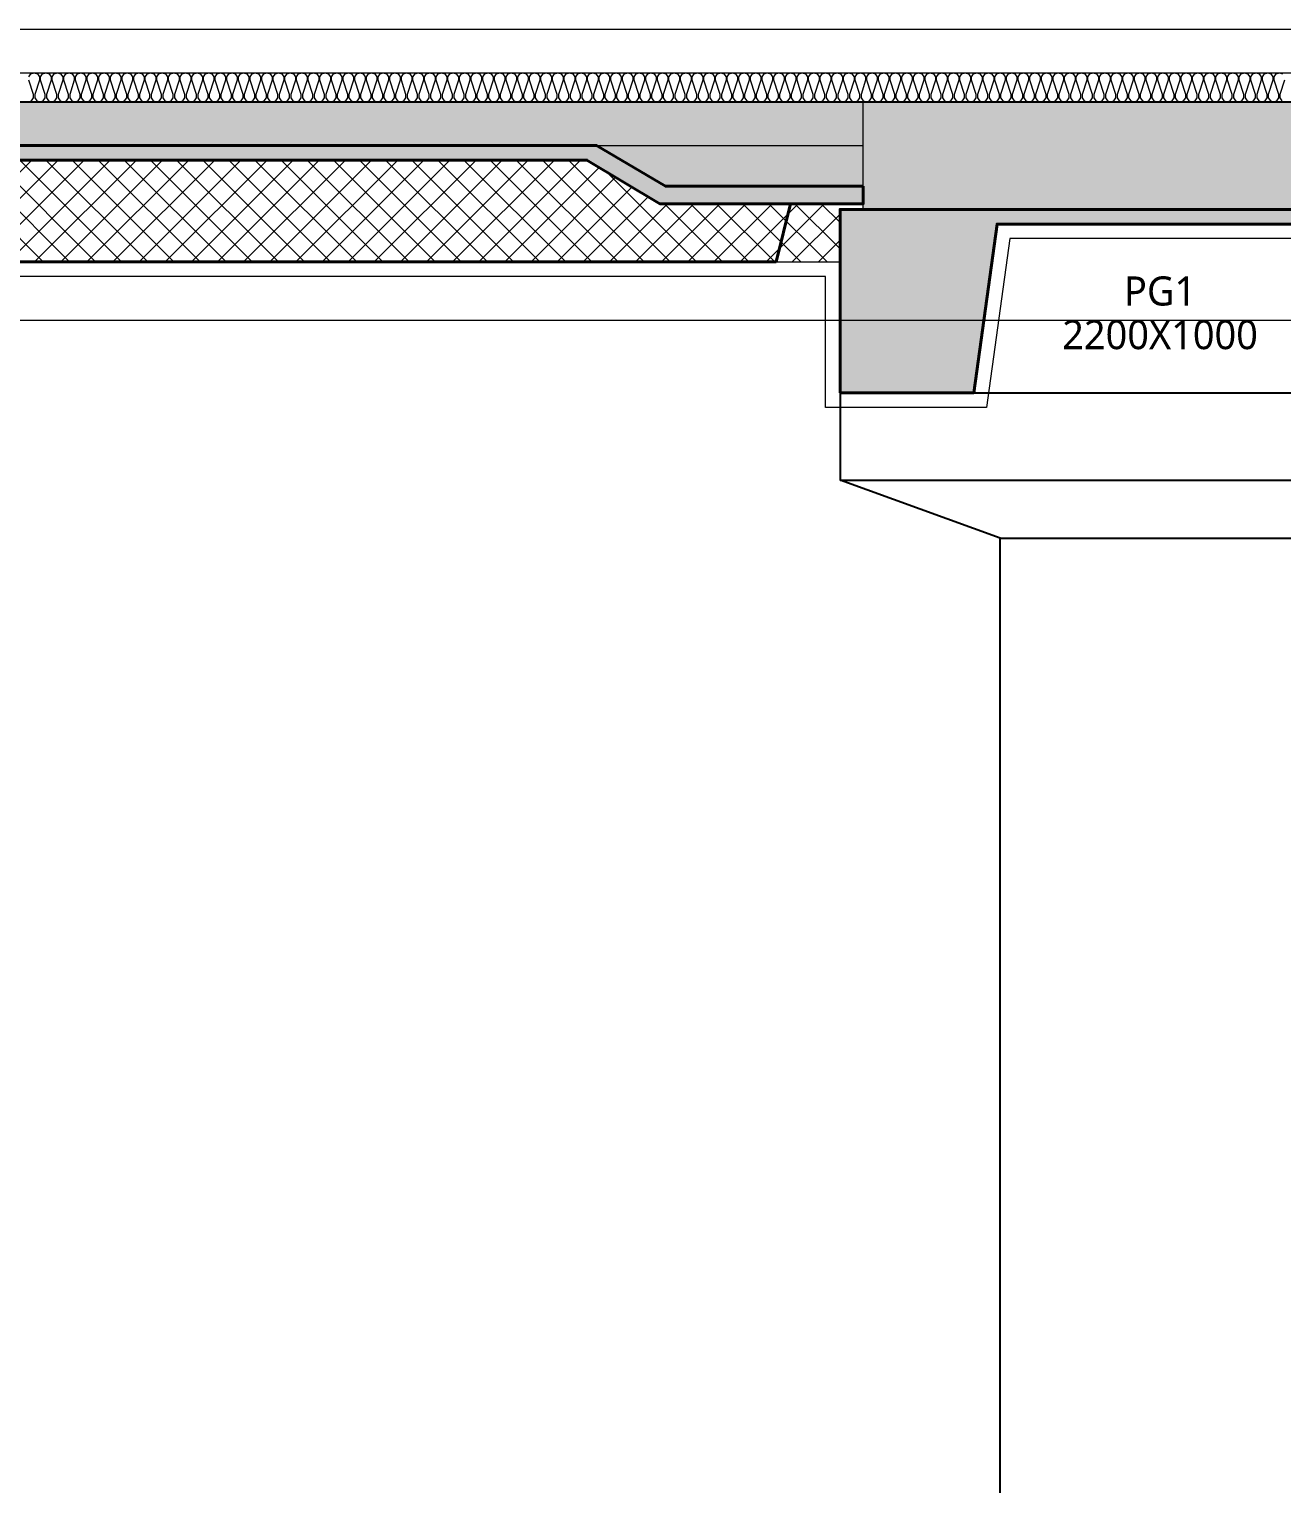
# Model space of a CAD drawing. Header units: millimetres. Extents: x 0 to 420000, y 0 to 297000.
# Drawn here: x 251125 to 255431, y 173500 to 178500 of the extents above; entities that cross this region are included whole.
import ezdxf
from ezdxf.enums import TextEntityAlignment as Align

# ---------------------------------------------------------------- set-up
doc = ezdxf.new("R2010")
doc.units = ezdxf.units.MM
doc.linetypes.add('CEN', pattern=[62, 60, -1, 0, -1])
for name, color, linetype, lineweight in [('A-AXIS-LINE', 1, 'CEN', 15), ('A-CONC-LIN1', 2, 'Continuous', 40), ('A-CONC-LIN2', 7, 'Continuous', 25), ('A-ELEV-LIN2', 7, 'Continuous', 25), ('A-XXXX-FIN2', 6, 'Continuous', 20), ('A-XXXX-INSL1', 15, 'Continuous', 18), ('A-XXXX-INSL2', 8, 'Continuous', 18)]:
    doc.layers.add(name, color=color, linetype=linetype, lineweight=lineweight)
doc.layers.add('A-CONC-SOLD', color=253, linetype='CEN')
doc.layers.add('A-XXXX-NPLT', color=144, linetype='Continuous', lineweight=15, plot=False)
doc.styles.add('맑은고딕', font='')
doc.styles.get('맑은고딕').set_extended_font_data('Malgun Gothic')

# ---------------------------------------------------------------- blocks, each defined once
blk = doc.blocks.new('axis(220316)')
at = {"layer": 'A-AXIS-LINE', "ltscale": 1000}
blk.add_line((4631788.1, -422118.7), (4955413.1, -422118.7), dxfattribs=at)
blk = doc.blocks.new('PG1')
at = {"layer": 'A-CONC-SOLD'}
h = blk.add_hatch(color=256, dxfattribs=at)
h.dxf.hatch_style = 1
h.paths.add_polyline_path([(4800580.6, -237068.7), (4800580.6, -237438.7), (4802620.6, -237438.7), (4802620.6, -237068.7)])
h = blk.add_hatch(color=256, dxfattribs=at)
h.dxf.hatch_style = 1
h.paths.add_polyline_path([(4800500.6, -238068.7), (4800500.6, -237438.7), (4802700.6, -237438.7), (4802700.6, -238068.7), (4802240.6, -238068.7), (4802160.6, -237488.7), (4801040.6, -237488.7), (4800960.6, -238068.7)])
at = {"layer": 'A-CONC-LIN1'}
blk.add_lwpolyline([(4800500.6, -238068.7), (4800500.6, -237438.7), (4802700.6, -237438.7), (4802700.6, -238068.7), (4802240.6, -238068.7), (4802160.6, -237488.7), (4801040.6, -237488.7), (4800960.6, -238068.7), (4800500.6, -238068.7)], dxfattribs=at)
at = {"layer": 'A-CONC-LIN2'}
blk.add_line((4800580.6, -237068.7), (4802620.6, -237068.7), dxfattribs=at)
at = {"layer": 'A-XXXX-NPLT'}
blk.add_lwpolyline([(4802700.6, -238068.7), (4800500.6, -238068.7), (4800500.6, -237438.7), (4800580.6, -237438.7), (4800580.6, -237068.7), (4802620.6, -237068.7), (4802620.6, -237438.7), (4802700.6, -237438.7)], close=True, dxfattribs=at)
at = {"layer": 'A-XXXX-NPLT', "style": '맑은고딕'}
for s, p in [('PG1', (4801600.6, -237718.7)), ('2200X1000', (4801600.6, -237868.7))]:
    blk.add_text(s, height=100, dxfattribs=at).set_placement(p, align=Align.MIDDLE)
blk = doc.blocks.new('PS2(횡)')
at = {"layer": 'A-CONC-SOLD'}
h = blk.add_hatch(color=256, dxfattribs=at)
h.dxf.hatch_style = 1
h.paths.add_polyline_path([(1020, 0), (1020, -290), (1700, -290), (1937.4, -150), (9062.6, -150), (9300, -290), (9980, -290), (9980, 0)])
h = blk.add_hatch(color=256, dxfattribs=at)
h.dxf.hatch_style = 1
h.paths.add_polyline_path([(9980, -290), (9980, -350), (9280, -350), (9030, -200), (1970, -200), (1720, -350), (1020, -350), (1020, -290), (1700, -290), (1937.4, -150), (9062.6, -150), (9300, -290)])
at = {"layer": 'A-XXXX-INSL2'}
h = blk.add_hatch(dxfattribs=at)
h.set_pattern_fill('ANSI37', color=256, scale=20)
h.set_pattern_definition([(45, (-244012.5, -188500), (-44.90128, 44.90128), []), (135, (-244012.5, -188500), (-44.90128, -44.90128), [])])
h.paths.add_polyline_path([(1100, -550), (9900, -550), (9900, -350), (9280, -350), (9030, -200), (1970, -200), (1720, -350), (1100, -350)])
at = {"layer": 'A-CONC-LIN1', "color": 2}
for p, q in [((9680, -550), (9730, -350)), ((1320, -550), (9680, -550))]:
    blk.add_line(p, q, dxfattribs=at)
blk.add_lwpolyline([(9980, -290), (9980, -350), (9280, -350), (9030, -200), (1970, -200), (1720, -350), (1020, -350), (1020, -290), (1700, -290), (1937.4, -150), (9062.6, -150), (9300, -290)], close=True, dxfattribs=at)
at = {"layer": 'A-CONC-LIN2'}
blk.add_line((1020, 0), (9980, 0), dxfattribs=at)
at = {"layer": 'A-XXXX-INSL2'}
blk.add_line((9680, -550), (9900, -550), dxfattribs=at)
at = {"layer": 'A-XXXX-NPLT'}
blk.add_line((9062.6, -150), (9980, -150), dxfattribs=at)
blk = doc.blocks.new('횡3층')
at = {"layer": 'A-ELEV-LIN2'}
for p, q in [((4855500.6, -238318.7), (4855500.6, -238618.7)), ((4855500.6, -238318.7), (4857700.6, -238318.7)), ((4856050.6, -238818.7), (4855500.6, -238618.7)), ((4855500.6, -238618.7), (4857700.6, -238618.7)), ((4856050.6, -238818.7), (4857150.6, -238818.7)), ((4856050.6, -247068.7), (4856050.6, -238818.7))]:
    blk.add_line(p, q, dxfattribs=at)
at = {"layer": 'A-XXXX-FIN2'}
blk.add_line((4757250.6, -237068.7), (4889950.6, -237068.7), dxfattribs=at)
at = {"layer": 'A-XXXX-INSL1'}
blk.add_lwpolyline([(4866450.6, -237918.7), (4857750.6, -237918.7), (4857750.6, -238368.7), (4857197, -238368.7), (4857117, -237788.7), (4856084.1, -237788.7), (4856004.1, -238368.7), (4855450.6, -238368.7), (4855450.6, -237918.7), (4846750.6, -237918.7), (4846750.6, -238368.7), (4846197, -238368.7), (4846117, -237788.7), (4845084.1, -237788.7), (4845004.1, -238368.7), (4844450.6, -238368.7), (4844450.6, -237918.7), (4835750.6, -237918.7)], dxfattribs=at)
at = {"layer": 'A-XXXX-INSL2'}
blk.add_line((4757250.6, -237218.7), (4889950.6, -237218.7), dxfattribs=at)
for points in [[(4852710.6, -237318.7), (4852721.6, -237314.7), (4852728.6, -237304.7), (4852728.6, -237293.7), (4852712.6, -237243.7)], [(4852712.6, -237232.7), (4852719.6, -237222.7), (4852730.6, -237218.7), (4852741.6, -237222.7), (4852748.6, -237232.7), (4852748.6, -237243.7), (4852732.6, -237293.7), (4852732.6, -237304.7), (4852739.6, -237314.7), (4852750.6, -237318.7), (4852761.6, -237314.7), (4852768.6, -237304.7), (4852768.6, -237293.7), (4852752.6, -237243.7), (4852752.6, -237232.7), (4852759.6, -237222.7), (4852770.6, -237218.7), (4852781.6, -237222.7), (4852788.6, -237232.7), (4852788.6, -237243.7), (4852772.6, -237293.7), (4852772.6, -237304.7), (4852779.6, -237314.7), (4852790.6, -237318.7), (4852801.6, -237314.7), (4852808.6, -237304.7), (4852808.6, -237293.7), (4852792.6, -237243.7), (4852792.6, -237232.7), (4852799.6, -237222.7), (4852810.6, -237218.7), (4852821.6, -237222.7), (4852828.6, -237232.7), (4852828.6, -237243.7), (4852812.6, -237293.7), (4852812.6, -237304.7), (4852819.6, -237314.7), (4852830.6, -237318.7), (4852841.6, -237314.7), (4852848.6, -237304.7), (4852848.6, -237293.7), (4852832.6, -237243.7), (4852832.6, -237232.7), (4852839.6, -237222.7), (4852850.6, -237218.7), (4852861.6, -237222.7), (4852868.6, -237232.7), (4852868.6, -237243.7), (4852852.6, -237293.7), (4852852.6, -237304.7), (4852859.6, -237314.7), (4852870.6, -237318.7), (4852881.6, -237314.7), (4852888.6, -237304.7), (4852888.6, -237293.7), (4852872.6, -237243.7), (4852872.6, -237232.7), (4852879.6, -237222.7), (4852890.6, -237218.7), (4852901.6, -237222.7), (4852908.6, -237232.7), (4852908.6, -237243.7), (4852892.6, -237293.7), (4852892.6, -237304.7), (4852899.6, -237314.7), (4852910.6, -237318.7), (4852921.6, -237314.7), (4852928.6, -237304.7), (4852928.6, -237293.7), (4852912.6, -237243.7), (4852912.6, -237232.7), (4852919.6, -237222.7), (4852930.6, -237218.7), (4852941.6, -237222.7), (4852948.6, -237232.7), (4852948.6, -237243.7), (4852932.6, -237293.7), (4852932.6, -237304.7), (4852939.6, -237314.7), (4852950.6, -237318.7), (4852961.6, -237314.7), (4852968.6, -237304.7), (4852968.6, -237293.7), (4852952.6, -237243.7), (4852952.6, -237232.7), (4852959.6, -237222.7), (4852970.6, -237218.7), (4852981.6, -237222.7), (4852988.6, -237232.7), (4852988.6, -237243.7), (4852972.6, -237293.7), (4852972.6, -237304.7), (4852979.6, -237314.7), (4852990.6, -237318.7), (4853001.6, -237314.7), (4853008.6, -237304.7), (4853008.6, -237293.7), (4852992.6, -237243.7), (4852992.6, -237232.7), (4852999.6, -237222.7), (4853010.6, -237218.7), (4853021.6, -237222.7), (4853028.6, -237232.7), (4853028.6, -237243.7), (4853012.6, -237293.7), (4853012.6, -237304.7), (4853019.6, -237314.7), (4853030.6, -237318.7), (4853041.6, -237314.7), (4853048.6, -237304.7), (4853048.6, -237293.7), (4853032.6, -237243.7), (4853032.6, -237232.7), (4853039.6, -237222.7), (4853050.6, -237218.7), (4853061.6, -237222.7), (4853068.6, -237232.7), (4853068.6, -237243.7), (4853052.6, -237293.7), (4853052.6, -237304.7), (4853059.6, -237314.7), (4853070.6, -237318.7), (4853081.6, -237314.7), (4853088.6, -237304.7), (4853088.6, -237293.7), (4853072.6, -237243.7), (4853072.6, -237232.7), (4853079.6, -237222.7), (4853090.6, -237218.7), (4853101.6, -237222.7), (4853108.6, -237232.7), (4853108.6, -237243.7), (4853092.6, -237293.7), (4853092.6, -237304.7), (4853099.6, -237314.7), (4853110.6, -237318.7), (4853121.6, -237314.7), (4853128.6, -237304.7), (4853128.6, -237293.7), (4853112.6, -237243.7), (4853112.6, -237232.7), (4853119.6, -237222.7), (4853130.6, -237218.7), (4853141.6, -237222.7), (4853148.6, -237232.7), (4853148.6, -237243.7), (4853132.6, -237293.7), (4853132.6, -237304.7), (4853139.6, -237314.7), (4853150.6, -237318.7), (4853161.6, -237314.7), (4853168.6, -237304.7), (4853168.6, -237293.7), (4853152.6, -237243.7), (4853152.6, -237232.7), (4853159.6, -237222.7), (4853170.6, -237218.7), (4853181.6, -237222.7), (4853188.6, -237232.7), (4853188.6, -237243.7), (4853172.6, -237293.7), (4853172.6, -237304.7), (4853179.6, -237314.7), (4853190.6, -237318.7), (4853201.6, -237314.7), (4853208.6, -237304.7), (4853208.6, -237293.7), (4853192.6, -237243.7), (4853192.6, -237232.7), (4853199.6, -237222.7), (4853210.6, -237218.7), (4853221.6, -237222.7), (4853228.6, -237232.7), (4853228.6, -237243.7), (4853212.6, -237293.7), (4853212.6, -237304.7), (4853219.6, -237314.7), (4853230.6, -237318.7), (4853241.6, -237314.7), (4853248.6, -237304.7), (4853248.6, -237293.7), (4853232.6, -237243.7), (4853232.6, -237232.7), (4853239.6, -237222.7), (4853250.6, -237218.7), (4853261.6, -237222.7), (4853268.6, -237232.7), (4853268.6, -237243.7), (4853252.6, -237293.7), (4853252.6, -237304.7), (4853259.6, -237314.7), (4853270.6, -237318.7), (4853281.6, -237314.7), (4853288.6, -237304.7), (4853288.6, -237293.7), (4853272.6, -237243.7), (4853272.6, -237232.7), (4853279.6, -237222.7), (4853290.6, -237218.7), (4853301.6, -237222.7), (4853308.6, -237232.7), (4853308.6, -237243.7), (4853292.6, -237293.7), (4853292.6, -237304.7), (4853299.6, -237314.7), (4853310.6, -237318.7), (4853321.6, -237314.7), (4853328.6, -237304.7), (4853328.6, -237293.7), (4853312.6, -237243.7), (4853312.6, -237232.7), (4853319.6, -237222.7), (4853330.6, -237218.7), (4853341.6, -237222.7), (4853348.6, -237232.7), (4853348.6, -237243.7), (4853332.6, -237293.7), (4853332.6, -237304.7), (4853339.6, -237314.7), (4853350.6, -237318.7), (4853361.6, -237314.7), (4853368.6, -237304.7), (4853368.6, -237293.7), (4853352.6, -237243.7), (4853352.6, -237232.7), (4853359.6, -237222.7), (4853370.6, -237218.7), (4853381.6, -237222.7), (4853388.6, -237232.7), (4853388.6, -237243.7), (4853372.6, -237293.7), (4853372.6, -237304.7), (4853379.6, -237314.7), (4853390.6, -237318.7), (4853401.6, -237314.7), (4853408.6, -237304.7), (4853408.6, -237293.7), (4853392.6, -237243.7), (4853392.6, -237232.7), (4853399.6, -237222.7), (4853410.6, -237218.7), (4853421.6, -237222.7), (4853428.6, -237232.7), (4853428.6, -237243.7), (4853412.6, -237293.7), (4853412.6, -237304.7), (4853419.6, -237314.7), (4853430.6, -237318.7), (4853441.6, -237314.7), (4853448.6, -237304.7), (4853448.6, -237293.7), (4853432.6, -237243.7), (4853432.6, -237232.7), (4853439.6, -237222.7), (4853450.6, -237218.7), (4853461.6, -237222.7), (4853468.6, -237232.7), (4853468.6, -237243.7), (4853452.6, -237293.7), (4853452.6, -237304.7), (4853459.6, -237314.7), (4853470.6, -237318.7), (4853481.6, -237314.7), (4853488.6, -237304.7), (4853488.6, -237293.7), (4853472.6, -237243.7), (4853472.6, -237232.7), (4853479.6, -237222.7), (4853490.6, -237218.7), (4853501.6, -237222.7), (4853508.6, -237232.7), (4853508.6, -237243.7), (4853492.6, -237293.7), (4853492.6, -237304.7), (4853499.6, -237314.7), (4853510.6, -237318.7), (4853521.6, -237314.7), (4853528.6, -237304.7), (4853528.6, -237293.7), (4853512.6, -237243.7), (4853512.6, -237232.7), (4853519.6, -237222.7), (4853530.6, -237218.7), (4853541.6, -237222.7), (4853548.6, -237232.7), (4853548.6, -237243.7), (4853532.6, -237293.7), (4853532.6, -237304.7), (4853539.6, -237314.7), (4853550.6, -237318.7), (4853561.6, -237314.7), (4853568.6, -237304.7), (4853568.6, -237293.7), (4853552.6, -237243.7), (4853552.6, -237232.7), (4853559.6, -237222.7), (4853570.6, -237218.7), (4853581.6, -237222.7), (4853588.6, -237232.7), (4853588.6, -237243.7), (4853572.6, -237293.7), (4853572.6, -237304.7), (4853579.6, -237314.7), (4853590.6, -237318.7), (4853601.6, -237314.7), (4853608.6, -237304.7), (4853608.6, -237293.7), (4853592.6, -237243.7), (4853592.6, -237232.7), (4853599.6, -237222.7), (4853610.6, -237218.7), (4853621.6, -237222.7), (4853628.6, -237232.7), (4853628.6, -237243.7), (4853612.6, -237293.7), (4853612.6, -237304.7), (4853619.6, -237314.7), (4853630.6, -237318.7), (4853641.6, -237314.7), (4853648.6, -237304.7), (4853648.6, -237293.7), (4853632.6, -237243.7), (4853632.6, -237232.7), (4853639.6, -237222.7), (4853650.6, -237218.7), (4853661.6, -237222.7), (4853668.6, -237232.7), (4853668.6, -237243.7), (4853652.6, -237293.7), (4853652.6, -237304.7), (4853659.6, -237314.7), (4853670.6, -237318.7), (4853681.6, -237314.7), (4853688.6, -237304.7), (4853688.6, -237293.7), (4853672.6, -237243.7), (4853672.6, -237232.7), (4853679.6, -237222.7), (4853690.6, -237218.7), (4853701.6, -237222.7), (4853708.6, -237232.7), (4853708.6, -237243.7), (4853692.6, -237293.7), (4853692.6, -237304.7), (4853699.6, -237314.7), (4853710.6, -237318.7), (4853721.6, -237314.7), (4853728.6, -237304.7), (4853728.6, -237293.7), (4853712.6, -237243.7), (4853712.6, -237232.7), (4853719.6, -237222.7), (4853730.6, -237218.7), (4853741.6, -237222.7), (4853748.6, -237232.7), (4853748.6, -237243.7), (4853732.6, -237293.7), (4853732.6, -237304.7), (4853739.6, -237314.7), (4853750.6, -237318.7), (4853761.6, -237314.7), (4853768.6, -237304.7), (4853768.6, -237293.7), (4853752.6, -237243.7), (4853752.6, -237232.7), (4853759.6, -237222.7), (4853770.6, -237218.7), (4853781.6, -237222.7), (4853788.6, -237232.7), (4853788.6, -237243.7), (4853772.6, -237293.7), (4853772.6, -237304.7), (4853779.6, -237314.7), (4853790.6, -237318.7), (4853801.6, -237314.7), (4853808.6, -237304.7), (4853808.6, -237293.7), (4853792.6, -237243.7), (4853792.6, -237232.7), (4853799.6, -237222.7), (4853810.6, -237218.7), (4853821.6, -237222.7), (4853828.6, -237232.7), (4853828.6, -237243.7), (4853812.6, -237293.7), (4853812.6, -237304.7), (4853819.6, -237314.7), (4853830.6, -237318.7), (4853841.6, -237314.7), (4853848.6, -237304.7), (4853848.6, -237293.7), (4853832.6, -237243.7), (4853832.6, -237232.7), (4853839.6, -237222.7), (4853850.6, -237218.7), (4853861.6, -237222.7), (4853868.6, -237232.7), (4853868.6, -237243.7), (4853852.6, -237293.7), (4853852.6, -237304.7), (4853859.6, -237314.7), (4853870.6, -237318.7), (4853881.6, -237314.7), (4853888.6, -237304.7), (4853888.6, -237293.7), (4853872.6, -237243.7), (4853872.6, -237232.7), (4853879.6, -237222.7), (4853890.6, -237218.7), (4853901.6, -237222.7), (4853908.6, -237232.7), (4853908.6, -237243.7), (4853892.6, -237293.7), (4853892.6, -237304.7), (4853899.6, -237314.7), (4853910.6, -237318.7), (4853921.6, -237314.7), (4853928.6, -237304.7), (4853928.6, -237293.7), (4853912.6, -237243.7), (4853912.6, -237232.7), (4853919.6, -237222.7), (4853930.6, -237218.7), (4853941.6, -237222.7), (4853948.6, -237232.7), (4853948.6, -237243.7), (4853932.6, -237293.7), (4853932.6, -237304.7), (4853939.6, -237314.7), (4853950.6, -237318.7), (4853961.6, -237314.7), (4853968.6, -237304.7), (4853968.6, -237293.7), (4853952.6, -237243.7), (4853952.6, -237232.7), (4853959.6, -237222.7), (4853970.6, -237218.7), (4853981.6, -237222.7), (4853988.6, -237232.7), (4853988.6, -237243.7), (4853972.6, -237293.7), (4853972.6, -237304.7), (4853979.6, -237314.7), (4853990.6, -237318.7), (4854001.6, -237314.7), (4854008.6, -237304.7), (4854008.6, -237293.7), (4853992.6, -237243.7), (4853992.6, -237232.7), (4853999.6, -237222.7), (4854010.6, -237218.7), (4854021.6, -237222.7), (4854028.6, -237232.7), (4854028.6, -237243.7), (4854012.6, -237293.7), (4854012.6, -237304.7), (4854019.6, -237314.7), (4854030.6, -237318.7), (4854041.6, -237314.7), (4854048.6, -237304.7), (4854048.6, -237293.7), (4854032.6, -237243.7), (4854032.6, -237232.7), (4854039.6, -237222.7), (4854050.6, -237218.7), (4854061.6, -237222.7), (4854068.6, -237232.7), (4854068.6, -237243.7), (4854052.6, -237293.7), (4854052.6, -237304.7), (4854059.6, -237314.7), (4854070.6, -237318.7), (4854081.6, -237314.7), (4854088.6, -237304.7), (4854088.6, -237293.7), (4854072.6, -237243.7), (4854072.6, -237232.7), (4854079.6, -237222.7), (4854090.6, -237218.7), (4854101.6, -237222.7), (4854108.6, -237232.7), (4854108.6, -237243.7), (4854092.6, -237293.7), (4854092.6, -237304.7), (4854099.6, -237314.7), (4854110.6, -237318.7), (4854121.6, -237314.7), (4854128.6, -237304.7), (4854128.6, -237293.7), (4854112.6, -237243.7), (4854112.6, -237232.7), (4854119.6, -237222.7), (4854130.6, -237218.7), (4854141.6, -237222.7), (4854148.6, -237232.7), (4854148.6, -237243.7), (4854132.6, -237293.7), (4854132.6, -237304.7), (4854139.6, -237314.7), (4854150.6, -237318.7), (4854161.6, -237314.7), (4854168.6, -237304.7), (4854168.6, -237293.7), (4854152.6, -237243.7), (4854152.6, -237232.7), (4854159.6, -237222.7), (4854170.6, -237218.7), (4854181.6, -237222.7), (4854188.6, -237232.7), (4854188.6, -237243.7), (4854172.6, -237293.7), (4854172.6, -237304.7), (4854179.6, -237314.7), (4854190.6, -237318.7), (4854201.6, -237314.7), (4854208.6, -237304.7), (4854208.6, -237293.7), (4854192.6, -237243.7), (4854192.6, -237232.7), (4854199.6, -237222.7), (4854210.6, -237218.7), (4854221.6, -237222.7), (4854228.6, -237232.7), (4854228.6, -237243.7), (4854212.6, -237293.7), (4854212.6, -237304.7), (4854219.6, -237314.7), (4854230.6, -237318.7), (4854241.6, -237314.7), (4854248.6, -237304.7), (4854248.6, -237293.7), (4854232.6, -237243.7), (4854232.6, -237232.7), (4854239.6, -237222.7), (4854250.6, -237218.7), (4854261.6, -237222.7), (4854268.6, -237232.7), (4854268.6, -237243.7), (4854252.6, -237293.7), (4854252.6, -237304.7), (4854259.6, -237314.7), (4854270.6, -237318.7), (4854281.6, -237314.7), (4854288.6, -237304.7), (4854288.6, -237293.7), (4854272.6, -237243.7), (4854272.6, -237232.7), (4854279.6, -237222.7), (4854290.6, -237218.7), (4854301.6, -237222.7), (4854308.6, -237232.7), (4854308.6, -237243.7), (4854292.6, -237293.7), (4854292.6, -237304.7), (4854299.6, -237314.7), (4854310.6, -237318.7), (4854321.6, -237314.7), (4854328.6, -237304.7), (4854328.6, -237293.7), (4854312.6, -237243.7), (4854312.6, -237232.7), (4854319.6, -237222.7), (4854330.6, -237218.7), (4854341.6, -237222.7), (4854348.6, -237232.7), (4854348.6, -237243.7), (4854332.6, -237293.7), (4854332.6, -237304.7), (4854339.6, -237314.7), (4854350.6, -237318.7), (4854361.6, -237314.7), (4854368.6, -237304.7), (4854368.6, -237293.7), (4854352.6, -237243.7), (4854352.6, -237232.7), (4854359.6, -237222.7), (4854370.6, -237218.7), (4854381.6, -237222.7), (4854388.6, -237232.7), (4854388.6, -237243.7), (4854372.6, -237293.7), (4854372.6, -237304.7), (4854379.6, -237314.7), (4854390.6, -237318.7), (4854401.6, -237314.7), (4854408.6, -237304.7), (4854408.6, -237293.7), (4854392.6, -237243.7), (4854392.6, -237232.7), (4854399.6, -237222.7), (4854410.6, -237218.7), (4854421.6, -237222.7), (4854428.6, -237232.7), (4854428.6, -237243.7), (4854412.6, -237293.7), (4854412.6, -237304.7), (4854419.6, -237314.7), (4854430.6, -237318.7), (4854441.6, -237314.7), (4854448.6, -237304.7), (4854448.6, -237293.7), (4854432.6, -237243.7), (4854432.6, -237232.7), (4854439.6, -237222.7), (4854450.6, -237218.7), (4854461.6, -237222.7), (4854468.6, -237232.7), (4854468.6, -237243.7), (4854452.6, -237293.7), (4854452.6, -237304.7), (4854459.6, -237314.7), (4854470.6, -237318.7), (4854481.6, -237314.7), (4854488.6, -237304.7), (4854488.6, -237293.7), (4854472.6, -237243.7), (4854472.6, -237232.7), (4854479.6, -237222.7), (4854490.6, -237218.7), (4854501.6, -237222.7), (4854508.6, -237232.7), (4854508.6, -237243.7), (4854492.6, -237293.7), (4854492.6, -237304.7), (4854499.6, -237314.7), (4854510.6, -237318.7), (4854521.6, -237314.7), (4854528.6, -237304.7), (4854528.6, -237293.7), (4854512.6, -237243.7), (4854512.6, -237232.7), (4854519.6, -237222.7), (4854530.6, -237218.7), (4854541.6, -237222.7), (4854548.6, -237232.7), (4854548.6, -237243.7), (4854532.6, -237293.7), (4854532.6, -237304.7), (4854539.6, -237314.7), (4854550.6, -237318.7), (4854561.6, -237314.7), (4854568.6, -237304.7), (4854568.6, -237293.7), (4854552.6, -237243.7), (4854552.6, -237232.7), (4854559.6, -237222.7), (4854570.6, -237218.7), (4854581.6, -237222.7), (4854588.6, -237232.7), (4854588.6, -237243.7), (4854572.6, -237293.7), (4854572.6, -237304.7), (4854579.6, -237314.7), (4854590.6, -237318.7), (4854601.6, -237314.7), (4854608.6, -237304.7), (4854608.6, -237293.7), (4854592.6, -237243.7), (4854592.6, -237232.7), (4854599.6, -237222.7), (4854610.6, -237218.7), (4854621.6, -237222.7), (4854628.6, -237232.7), (4854628.6, -237243.7), (4854612.6, -237293.7), (4854612.6, -237304.7), (4854619.6, -237314.7), (4854630.6, -237318.7), (4854641.6, -237314.7), (4854648.6, -237304.7), (4854648.6, -237293.7), (4854632.6, -237243.7), (4854632.6, -237232.7), (4854639.6, -237222.7), (4854650.6, -237218.7), (4854661.6, -237222.7), (4854668.6, -237232.7), (4854668.6, -237243.7), (4854652.6, -237293.7), (4854652.6, -237304.7), (4854659.6, -237314.7), (4854670.6, -237318.7), (4854681.6, -237314.7), (4854688.6, -237304.7), (4854688.6, -237293.7), (4854672.6, -237243.7), (4854672.6, -237232.7), (4854679.6, -237222.7), (4854690.6, -237218.7), (4854701.6, -237222.7), (4854708.6, -237232.7), (4854708.6, -237243.7), (4854692.6, -237293.7), (4854692.6, -237304.7), (4854699.6, -237314.7), (4854710.6, -237318.7), (4854721.6, -237314.7), (4854728.6, -237304.7), (4854728.6, -237293.7), (4854712.6, -237243.7), (4854712.6, -237232.7), (4854719.6, -237222.7), (4854730.6, -237218.7), (4854741.6, -237222.7), (4854748.6, -237232.7), (4854748.6, -237243.7), (4854732.6, -237293.7), (4854732.6, -237304.7), (4854739.6, -237314.7), (4854750.6, -237318.7), (4854761.6, -237314.7), (4854768.6, -237304.7), (4854768.6, -237293.7), (4854752.6, -237243.7), (4854752.6, -237232.7), (4854759.6, -237222.7), (4854770.6, -237218.7), (4854781.6, -237222.7), (4854788.6, -237232.7), (4854788.6, -237243.7), (4854772.6, -237293.7), (4854772.6, -237304.7), (4854779.6, -237314.7), (4854790.6, -237318.7), (4854801.6, -237314.7), (4854808.6, -237304.7), (4854808.6, -237293.7), (4854792.6, -237243.7), (4854792.6, -237232.7), (4854799.6, -237222.7), (4854810.6, -237218.7), (4854821.6, -237222.7), (4854828.6, -237232.7), (4854828.6, -237243.7), (4854812.6, -237293.7), (4854812.6, -237304.7), (4854819.6, -237314.7), (4854830.6, -237318.7), (4854841.6, -237314.7), (4854848.6, -237304.7), (4854848.6, -237293.7), (4854832.6, -237243.7), (4854832.6, -237232.7), (4854839.6, -237222.7), (4854850.6, -237218.7), (4854861.6, -237222.7), (4854868.6, -237232.7), (4854868.6, -237243.7), (4854852.6, -237293.7), (4854852.6, -237304.7), (4854859.6, -237314.7), (4854870.6, -237318.7), (4854881.6, -237314.7), (4854888.6, -237304.7), (4854888.6, -237293.7), (4854872.6, -237243.7), (4854872.6, -237232.7), (4854879.6, -237222.7), (4854890.6, -237218.7), (4854901.6, -237222.7), (4854908.6, -237232.7), (4854908.6, -237243.7), (4854892.6, -237293.7), (4854892.6, -237304.7), (4854899.6, -237314.7), (4854910.6, -237318.7), (4854921.6, -237314.7), (4854928.6, -237304.7), (4854928.6, -237293.7), (4854912.6, -237243.7), (4854912.6, -237232.7), (4854919.6, -237222.7), (4854930.6, -237218.7), (4854941.6, -237222.7), (4854948.6, -237232.7), (4854948.6, -237243.7), (4854932.6, -237293.7), (4854932.6, -237304.7), (4854939.6, -237314.7), (4854950.6, -237318.7), (4854961.6, -237314.7), (4854968.6, -237304.7), (4854968.6, -237293.7), (4854952.6, -237243.7), (4854952.6, -237232.7), (4854959.6, -237222.7), (4854970.6, -237218.7), (4854981.6, -237222.7), (4854988.6, -237232.7), (4854988.6, -237243.7), (4854972.6, -237293.7), (4854972.6, -237304.7), (4854979.6, -237314.7), (4854990.6, -237318.7), (4855001.6, -237314.7), (4855008.6, -237304.7), (4855008.6, -237293.7), (4854992.6, -237243.7), (4854992.6, -237232.7), (4854999.6, -237222.7), (4855010.6, -237218.7), (4855021.6, -237222.7), (4855028.6, -237232.7), (4855028.6, -237243.7), (4855012.6, -237293.7), (4855012.6, -237304.7), (4855019.6, -237314.7), (4855030.6, -237318.7), (4855041.6, -237314.7), (4855048.6, -237304.7), (4855048.6, -237293.7), (4855032.6, -237243.7), (4855032.6, -237232.7), (4855039.6, -237222.7), (4855050.6, -237218.7), (4855061.6, -237222.7), (4855068.6, -237232.7), (4855068.6, -237243.7), (4855052.6, -237293.7), (4855052.6, -237304.7), (4855059.6, -237314.7), (4855070.6, -237318.7), (4855081.6, -237314.7), (4855088.6, -237304.7), (4855088.6, -237293.7), (4855072.6, -237243.7), (4855072.6, -237232.7), (4855079.6, -237222.7), (4855090.6, -237218.7), (4855101.6, -237222.7), (4855108.6, -237232.7), (4855108.6, -237243.7), (4855092.6, -237293.7), (4855092.6, -237304.7), (4855099.6, -237314.7), (4855110.6, -237318.7), (4855121.6, -237314.7), (4855128.6, -237304.7), (4855128.6, -237293.7), (4855112.6, -237243.7), (4855112.6, -237232.7), (4855119.6, -237222.7), (4855130.6, -237218.7), (4855141.6, -237222.7), (4855148.6, -237232.7), (4855148.6, -237243.7), (4855132.6, -237293.7), (4855132.6, -237304.7), (4855139.6, -237314.7), (4855150.6, -237318.7), (4855161.6, -237314.7), (4855168.6, -237304.7), (4855168.6, -237293.7), (4855152.6, -237243.7), (4855152.6, -237232.7), (4855159.6, -237222.7), (4855170.6, -237218.7), (4855181.6, -237222.7), (4855188.6, -237232.7), (4855188.6, -237243.7), (4855172.6, -237293.7), (4855172.6, -237304.7), (4855179.6, -237314.7), (4855190.6, -237318.7), (4855201.6, -237314.7), (4855208.6, -237304.7), (4855208.6, -237293.7), (4855192.6, -237243.7), (4855192.6, -237232.7), (4855199.6, -237222.7), (4855210.6, -237218.7), (4855221.6, -237222.7), (4855228.6, -237232.7), (4855228.6, -237243.7), (4855212.6, -237293.7), (4855212.6, -237304.7), (4855219.6, -237314.7), (4855230.6, -237318.7), (4855241.6, -237314.7), (4855248.6, -237304.7), (4855248.6, -237293.7), (4855232.6, -237243.7), (4855232.6, -237232.7), (4855239.6, -237222.7), (4855250.6, -237218.7), (4855261.6, -237222.7), (4855268.6, -237232.7), (4855268.6, -237243.7), (4855252.6, -237293.7), (4855252.6, -237304.7), (4855259.6, -237314.7), (4855270.6, -237318.7), (4855281.6, -237314.7), (4855288.6, -237304.7), (4855288.6, -237293.7), (4855272.6, -237243.7), (4855272.6, -237232.7), (4855279.6, -237222.7), (4855290.6, -237218.7), (4855301.6, -237222.7), (4855308.6, -237232.7), (4855308.6, -237243.7), (4855292.6, -237293.7), (4855292.6, -237304.7), (4855299.6, -237314.7), (4855310.6, -237318.7), (4855321.6, -237314.7), (4855328.6, -237304.7), (4855328.6, -237293.7), (4855312.6, -237243.7), (4855312.6, -237232.7), (4855319.6, -237222.7), (4855330.6, -237218.7), (4855341.6, -237222.7), (4855348.6, -237232.7), (4855348.6, -237243.7), (4855332.6, -237293.7), (4855332.6, -237304.7), (4855339.6, -237314.7), (4855350.6, -237318.7), (4855361.6, -237314.7), (4855368.6, -237304.7), (4855368.6, -237293.7), (4855352.6, -237243.7), (4855352.6, -237232.7), (4855359.6, -237222.7), (4855370.6, -237218.7), (4855381.6, -237222.7), (4855388.6, -237232.7), (4855388.6, -237243.7), (4855372.6, -237293.7), (4855372.6, -237304.7), (4855379.6, -237314.7), (4855390.6, -237318.7), (4855401.6, -237314.7), (4855408.6, -237304.7), (4855408.6, -237293.7), (4855392.6, -237243.7), (4855392.6, -237232.7), (4855399.6, -237222.7), (4855410.6, -237218.7), (4855421.6, -237222.7), (4855428.6, -237232.7), (4855428.6, -237243.7), (4855412.6, -237293.7), (4855412.6, -237304.7), (4855419.6, -237314.7), (4855430.6, -237318.7), (4855441.6, -237314.7), (4855448.6, -237304.7), (4855448.6, -237293.7), (4855432.6, -237243.7), (4855432.6, -237232.7), (4855439.6, -237222.7), (4855450.6, -237218.7), (4855461.6, -237222.7), (4855468.6, -237232.7), (4855468.6, -237243.7), (4855452.6, -237293.7), (4855452.6, -237304.7), (4855459.6, -237314.7), (4855470.6, -237318.7), (4855481.6, -237314.7), (4855488.6, -237304.7), (4855488.6, -237293.7), (4855472.6, -237243.7), (4855472.6, -237232.7), (4855479.6, -237222.7), (4855490.6, -237218.7), (4855501.6, -237222.7), (4855508.6, -237232.7), (4855508.6, -237243.7), (4855492.6, -237293.7), (4855492.6, -237304.7), (4855499.6, -237314.7), (4855510.6, -237318.7), (4855521.6, -237314.7), (4855528.6, -237304.7), (4855528.6, -237293.7), (4855512.6, -237243.7), (4855512.6, -237232.7), (4855519.6, -237222.7), (4855530.6, -237218.7), (4855541.6, -237222.7), (4855548.6, -237232.7), (4855548.6, -237243.7), (4855532.6, -237293.7), (4855532.6, -237304.7), (4855539.6, -237314.7), (4855550.6, -237318.7), (4855561.6, -237314.7), (4855568.6, -237304.7), (4855568.6, -237293.7), (4855552.6, -237243.7), (4855552.6, -237232.7), (4855559.6, -237222.7), (4855570.6, -237218.7), (4855581.6, -237222.7), (4855588.6, -237232.7), (4855588.6, -237243.7), (4855572.6, -237293.7), (4855572.6, -237304.7), (4855579.6, -237314.7), (4855590.6, -237318.7), (4855601.6, -237314.7), (4855608.6, -237304.7), (4855608.6, -237293.7), (4855592.6, -237243.7), (4855592.6, -237232.7), (4855599.6, -237222.7), (4855610.6, -237218.7), (4855621.6, -237222.7), (4855628.6, -237232.7), (4855628.6, -237243.7), (4855612.6, -237293.7), (4855612.6, -237304.7), (4855619.6, -237314.7), (4855630.6, -237318.7), (4855641.6, -237314.7), (4855648.6, -237304.7), (4855648.6, -237293.7), (4855632.6, -237243.7), (4855632.6, -237232.7), (4855639.6, -237222.7), (4855650.6, -237218.7), (4855661.6, -237222.7), (4855668.6, -237232.7), (4855668.6, -237243.7), (4855652.6, -237293.7), (4855652.6, -237304.7), (4855659.6, -237314.7), (4855670.6, -237318.7), (4855681.6, -237314.7), (4855688.6, -237304.7), (4855688.6, -237293.7), (4855672.6, -237243.7), (4855672.6, -237232.7), (4855679.6, -237222.7), (4855690.6, -237218.7), (4855701.6, -237222.7), (4855708.6, -237232.7), (4855708.6, -237243.7), (4855692.6, -237293.7), (4855692.6, -237304.7), (4855699.6, -237314.7), (4855710.6, -237318.7), (4855721.6, -237314.7), (4855728.6, -237304.7), (4855728.6, -237293.7), (4855712.6, -237243.7), (4855712.6, -237232.7), (4855719.6, -237222.7), (4855730.6, -237218.7), (4855741.6, -237222.7), (4855748.6, -237232.7), (4855748.6, -237243.7), (4855732.6, -237293.7), (4855732.6, -237304.7), (4855739.6, -237314.7), (4855750.6, -237318.7), (4855761.6, -237314.7), (4855768.6, -237304.7), (4855768.6, -237293.7), (4855752.6, -237243.7), (4855752.6, -237232.7), (4855759.6, -237222.7), (4855770.6, -237218.7), (4855781.6, -237222.7), (4855788.6, -237232.7), (4855788.6, -237243.7), (4855772.6, -237293.7), (4855772.6, -237304.7), (4855779.6, -237314.7), (4855790.6, -237318.7), (4855801.6, -237314.7), (4855808.6, -237304.7), (4855808.6, -237293.7), (4855792.6, -237243.7), (4855792.6, -237232.7), (4855799.6, -237222.7), (4855810.6, -237218.7), (4855821.6, -237222.7), (4855828.6, -237232.7), (4855828.6, -237243.7), (4855812.6, -237293.7), (4855812.6, -237304.7), (4855819.6, -237314.7), (4855830.6, -237318.7), (4855841.6, -237314.7), (4855848.6, -237304.7), (4855848.6, -237293.7), (4855832.6, -237243.7), (4855832.6, -237232.7), (4855839.6, -237222.7), (4855850.6, -237218.7), (4855861.6, -237222.7), (4855868.6, -237232.7), (4855868.6, -237243.7), (4855852.6, -237293.7), (4855852.6, -237304.7), (4855859.6, -237314.7), (4855870.6, -237318.7), (4855881.6, -237314.7), (4855888.6, -237304.7), (4855888.6, -237293.7), (4855872.6, -237243.7), (4855872.6, -237232.7), (4855879.6, -237222.7), (4855890.6, -237218.7), (4855901.6, -237222.7), (4855908.6, -237232.7), (4855908.6, -237243.7), (4855892.6, -237293.7), (4855892.6, -237304.7), (4855899.6, -237314.7), (4855910.6, -237318.7), (4855921.6, -237314.7), (4855928.6, -237304.7), (4855928.6, -237293.7), (4855912.6, -237243.7), (4855912.6, -237232.7), (4855919.6, -237222.7), (4855930.6, -237218.7), (4855941.6, -237222.7), (4855948.6, -237232.7), (4855948.6, -237243.7), (4855932.6, -237293.7), (4855932.6, -237304.7), (4855939.6, -237314.7), (4855950.6, -237318.7), (4855961.6, -237314.7), (4855968.6, -237304.7), (4855968.6, -237293.7), (4855952.6, -237243.7), (4855952.6, -237232.7), (4855959.6, -237222.7), (4855970.6, -237218.7), (4855981.6, -237222.7), (4855988.6, -237232.7), (4855988.6, -237243.7), (4855972.6, -237293.7), (4855972.6, -237304.7), (4855979.6, -237314.7), (4855990.6, -237318.7), (4856001.6, -237314.7), (4856008.6, -237304.7), (4856008.6, -237293.7), (4855992.6, -237243.7), (4855992.6, -237232.7), (4855999.6, -237222.7), (4856010.6, -237218.7), (4856021.6, -237222.7), (4856028.6, -237232.7), (4856028.6, -237243.7), (4856012.6, -237293.7), (4856012.6, -237304.7), (4856019.6, -237314.7), (4856030.6, -237318.7), (4856041.6, -237314.7), (4856048.6, -237304.7), (4856048.6, -237293.7), (4856032.6, -237243.7), (4856032.6, -237232.7), (4856039.6, -237222.7), (4856050.6, -237218.7), (4856061.6, -237222.7), (4856068.6, -237232.7), (4856068.6, -237243.7), (4856052.6, -237293.7), (4856052.6, -237304.7), (4856059.6, -237314.7), (4856070.6, -237318.7), (4856081.6, -237314.7), (4856088.6, -237304.7), (4856088.6, -237293.7), (4856072.6, -237243.7), (4856072.6, -237232.7), (4856079.6, -237222.7), (4856090.6, -237218.7), (4856101.6, -237222.7), (4856108.6, -237232.7), (4856108.6, -237243.7), (4856092.6, -237293.7), (4856092.6, -237304.7), (4856099.6, -237314.7), (4856110.6, -237318.7), (4856121.6, -237314.7), (4856128.6, -237304.7), (4856128.6, -237293.7), (4856112.6, -237243.7), (4856112.6, -237232.7), (4856119.6, -237222.7), (4856130.6, -237218.7), (4856141.6, -237222.7), (4856148.6, -237232.7), (4856148.6, -237243.7), (4856132.6, -237293.7), (4856132.6, -237304.7), (4856139.6, -237314.7), (4856150.6, -237318.7), (4856161.6, -237314.7), (4856168.6, -237304.7), (4856168.6, -237293.7), (4856152.6, -237243.7), (4856152.6, -237232.7), (4856159.6, -237222.7), (4856170.6, -237218.7), (4856181.6, -237222.7), (4856188.6, -237232.7), (4856188.6, -237243.7), (4856172.6, -237293.7), (4856172.6, -237304.7), (4856179.6, -237314.7), (4856190.6, -237318.7), (4856201.6, -237314.7), (4856208.6, -237304.7), (4856208.6, -237293.7), (4856192.6, -237243.7), (4856192.6, -237232.7), (4856199.6, -237222.7), (4856210.6, -237218.7), (4856221.6, -237222.7), (4856228.6, -237232.7), (4856228.6, -237243.7), (4856212.6, -237293.7), (4856212.6, -237304.7), (4856219.6, -237314.7), (4856230.6, -237318.7), (4856241.6, -237314.7), (4856248.6, -237304.7), (4856248.6, -237293.7), (4856232.6, -237243.7), (4856232.6, -237232.7), (4856239.6, -237222.7), (4856250.6, -237218.7), (4856261.6, -237222.7), (4856268.6, -237232.7), (4856268.6, -237243.7), (4856252.6, -237293.7), (4856252.6, -237304.7), (4856259.6, -237314.7), (4856270.6, -237318.7), (4856281.6, -237314.7), (4856288.6, -237304.7), (4856288.6, -237293.7), (4856272.6, -237243.7), (4856272.6, -237232.7), (4856279.6, -237222.7), (4856290.6, -237218.7), (4856301.6, -237222.7), (4856308.6, -237232.7), (4856308.6, -237243.7), (4856292.6, -237293.7), (4856292.6, -237304.7), (4856299.6, -237314.7), (4856310.6, -237318.7), (4856321.6, -237314.7), (4856328.6, -237304.7), (4856328.6, -237293.7), (4856312.6, -237243.7), (4856312.6, -237232.7), (4856319.6, -237222.7), (4856330.6, -237218.7), (4856341.6, -237222.7), (4856348.6, -237232.7), (4856348.6, -237243.7), (4856332.6, -237293.7), (4856332.6, -237304.7), (4856339.6, -237314.7), (4856350.6, -237318.7), (4856361.6, -237314.7), (4856368.6, -237304.7), (4856368.6, -237293.7), (4856352.6, -237243.7), (4856352.6, -237232.7), (4856359.6, -237222.7), (4856370.6, -237218.7), (4856381.6, -237222.7), (4856388.6, -237232.7), (4856388.6, -237243.7), (4856372.6, -237293.7), (4856372.6, -237304.7), (4856379.6, -237314.7), (4856390.6, -237318.7), (4856401.6, -237314.7), (4856408.6, -237304.7), (4856408.6, -237293.7), (4856392.6, -237243.7), (4856392.6, -237232.7), (4856399.6, -237222.7), (4856410.6, -237218.7), (4856421.6, -237222.7), (4856428.6, -237232.7), (4856428.6, -237243.7), (4856412.6, -237293.7), (4856412.6, -237304.7), (4856419.6, -237314.7), (4856430.6, -237318.7), (4856441.6, -237314.7), (4856448.6, -237304.7), (4856448.6, -237293.7), (4856432.6, -237243.7), (4856432.6, -237232.7), (4856439.6, -237222.7), (4856450.6, -237218.7), (4856461.6, -237222.7), (4856468.6, -237232.7), (4856468.6, -237243.7), (4856452.6, -237293.7), (4856452.6, -237304.7), (4856459.6, -237314.7), (4856470.6, -237318.7), (4856481.6, -237314.7), (4856488.6, -237304.7), (4856488.6, -237293.7), (4856472.6, -237243.7), (4856472.6, -237232.7), (4856479.6, -237222.7), (4856490.6, -237218.7), (4856501.6, -237222.7), (4856508.6, -237232.7), (4856508.6, -237243.7), (4856492.6, -237293.7), (4856492.6, -237304.7), (4856499.6, -237314.7), (4856510.6, -237318.7), (4856521.6, -237314.7), (4856528.6, -237304.7), (4856528.6, -237293.7), (4856512.6, -237243.7), (4856512.6, -237232.7), (4856519.6, -237222.7), (4856530.6, -237218.7), (4856541.6, -237222.7), (4856548.6, -237232.7), (4856548.6, -237243.7), (4856532.6, -237293.7), (4856532.6, -237304.7), (4856539.6, -237314.7), (4856550.6, -237318.7), (4856561.6, -237314.7), (4856568.6, -237304.7), (4856568.6, -237293.7), (4856552.6, -237243.7), (4856552.6, -237232.7), (4856559.6, -237222.7), (4856570.6, -237218.7), (4856581.6, -237222.7), (4856588.6, -237232.7), (4856588.6, -237243.7), (4856572.6, -237293.7), (4856572.6, -237304.7), (4856579.6, -237314.7), (4856590.6, -237318.7), (4856601.6, -237314.7), (4856608.6, -237304.7), (4856608.6, -237293.7), (4856592.6, -237243.7), (4856592.6, -237232.7), (4856599.6, -237222.7), (4856610.6, -237218.7), (4856621.6, -237222.7), (4856628.6, -237232.7), (4856628.6, -237243.7), (4856612.6, -237293.7), (4856612.6, -237304.7), (4856619.6, -237314.7), (4856630.6, -237318.7), (4856641.6, -237314.7), (4856648.6, -237304.7), (4856648.6, -237293.7), (4856632.6, -237243.7), (4856632.6, -237232.7), (4856639.6, -237222.7), (4856650.6, -237218.7), (4856661.6, -237222.7), (4856668.6, -237232.7), (4856668.6, -237243.7), (4856652.6, -237293.7), (4856652.6, -237304.7), (4856659.6, -237314.7), (4856670.6, -237318.7), (4856681.6, -237314.7), (4856688.6, -237304.7), (4856688.6, -237293.7), (4856672.6, -237243.7), (4856672.6, -237232.7), (4856679.6, -237222.7), (4856690.6, -237218.7), (4856701.6, -237222.7), (4856708.6, -237232.7), (4856708.6, -237243.7), (4856692.6, -237293.7), (4856692.6, -237304.7), (4856699.6, -237314.7), (4856710.6, -237318.7), (4856721.6, -237314.7), (4856728.6, -237304.7), (4856728.6, -237293.7), (4856712.6, -237243.7), (4856712.6, -237232.7), (4856719.6, -237222.7), (4856730.6, -237218.7), (4856741.6, -237222.7), (4856748.6, -237232.7), (4856748.6, -237243.7), (4856732.6, -237293.7), (4856732.6, -237304.7), (4856739.6, -237314.7), (4856750.6, -237318.7), (4856761.6, -237314.7), (4856768.6, -237304.7), (4856768.6, -237293.7), (4856752.6, -237243.7), (4856752.6, -237232.7), (4856759.6, -237222.7), (4856770.6, -237218.7), (4856781.6, -237222.7), (4856788.6, -237232.7), (4856788.6, -237243.7), (4856772.6, -237293.7), (4856772.6, -237304.7), (4856779.6, -237314.7), (4856790.6, -237318.7), (4856801.6, -237314.7), (4856808.6, -237304.7), (4856808.6, -237293.7), (4856792.6, -237243.7), (4856792.6, -237232.7), (4856799.6, -237222.7), (4856810.6, -237218.7), (4856821.6, -237222.7), (4856828.6, -237232.7), (4856828.6, -237243.7), (4856812.6, -237293.7), (4856812.6, -237304.7), (4856819.6, -237314.7), (4856830.6, -237318.7), (4856841.6, -237314.7), (4856848.6, -237304.7), (4856848.6, -237293.7), (4856832.6, -237243.7), (4856832.6, -237232.7), (4856839.6, -237222.7), (4856850.6, -237218.7), (4856861.6, -237222.7), (4856868.6, -237232.7), (4856868.6, -237243.7), (4856852.6, -237293.7), (4856852.6, -237304.7), (4856859.6, -237314.7), (4856870.6, -237318.7), (4856881.6, -237314.7), (4856888.6, -237304.7), (4856888.6, -237293.7), (4856872.6, -237243.7), (4856872.6, -237232.7), (4856879.6, -237222.7), (4856890.6, -237218.7), (4856901.6, -237222.7), (4856908.6, -237232.7), (4856908.6, -237243.7), (4856892.6, -237293.7), (4856892.6, -237304.7), (4856899.6, -237314.7), (4856910.6, -237318.7), (4856921.6, -237314.7), (4856928.6, -237304.7), (4856928.6, -237293.7), (4856912.6, -237243.7), (4856912.6, -237232.7), (4856919.6, -237222.7), (4856930.6, -237218.7), (4856941.6, -237222.7), (4856948.6, -237232.7), (4856948.6, -237243.7), (4856932.6, -237293.7), (4856932.6, -237304.7), (4856939.6, -237314.7), (4856950.6, -237318.7), (4856961.6, -237314.7), (4856968.6, -237304.7), (4856968.6, -237293.7), (4856952.6, -237243.7), (4856952.6, -237232.7), (4856959.6, -237222.7), (4856970.6, -237218.7), (4856981.6, -237222.7), (4856988.6, -237232.7), (4856988.6, -237243.7), (4856972.6, -237293.7), (4856972.6, -237304.7), (4856979.6, -237314.7), (4856990.6, -237318.7), (4857001.6, -237314.7), (4857008.6, -237304.7), (4857008.6, -237293.7), (4856992.6, -237243.7), (4856992.6, -237232.7), (4856999.6, -237222.7), (4857010.6, -237218.7), (4857021.6, -237222.7)], [(4857028.6, -237243.7), (4857012.6, -237293.7), (4857012.6, -237304.7), (4857019.6, -237314.7)]]:
    blk.add_lwpolyline(points, dxfattribs=at)
blk.add_blockref('PS2(횡)', (4845600.6, -237318.7))
at = {"layer": 'A-CONC-LIN1'}
blk.add_blockref('PG1', (55000, -250), dxfattribs=at)

msp = doc.modelspace()

# ---------------------------------------------------------------- block references
at = {"layer": 'A-AXIS-LINE'}
msp.add_blockref('axis(220316)', (-4581588.1, 599618.7), dxfattribs=at)
at = {"layer": 'A-CONC-LIN1'}
msp.add_blockref('횡3층', (-4601588.1, 415568.7), dxfattribs=at)

doc.saveas('drawing.dxf')
